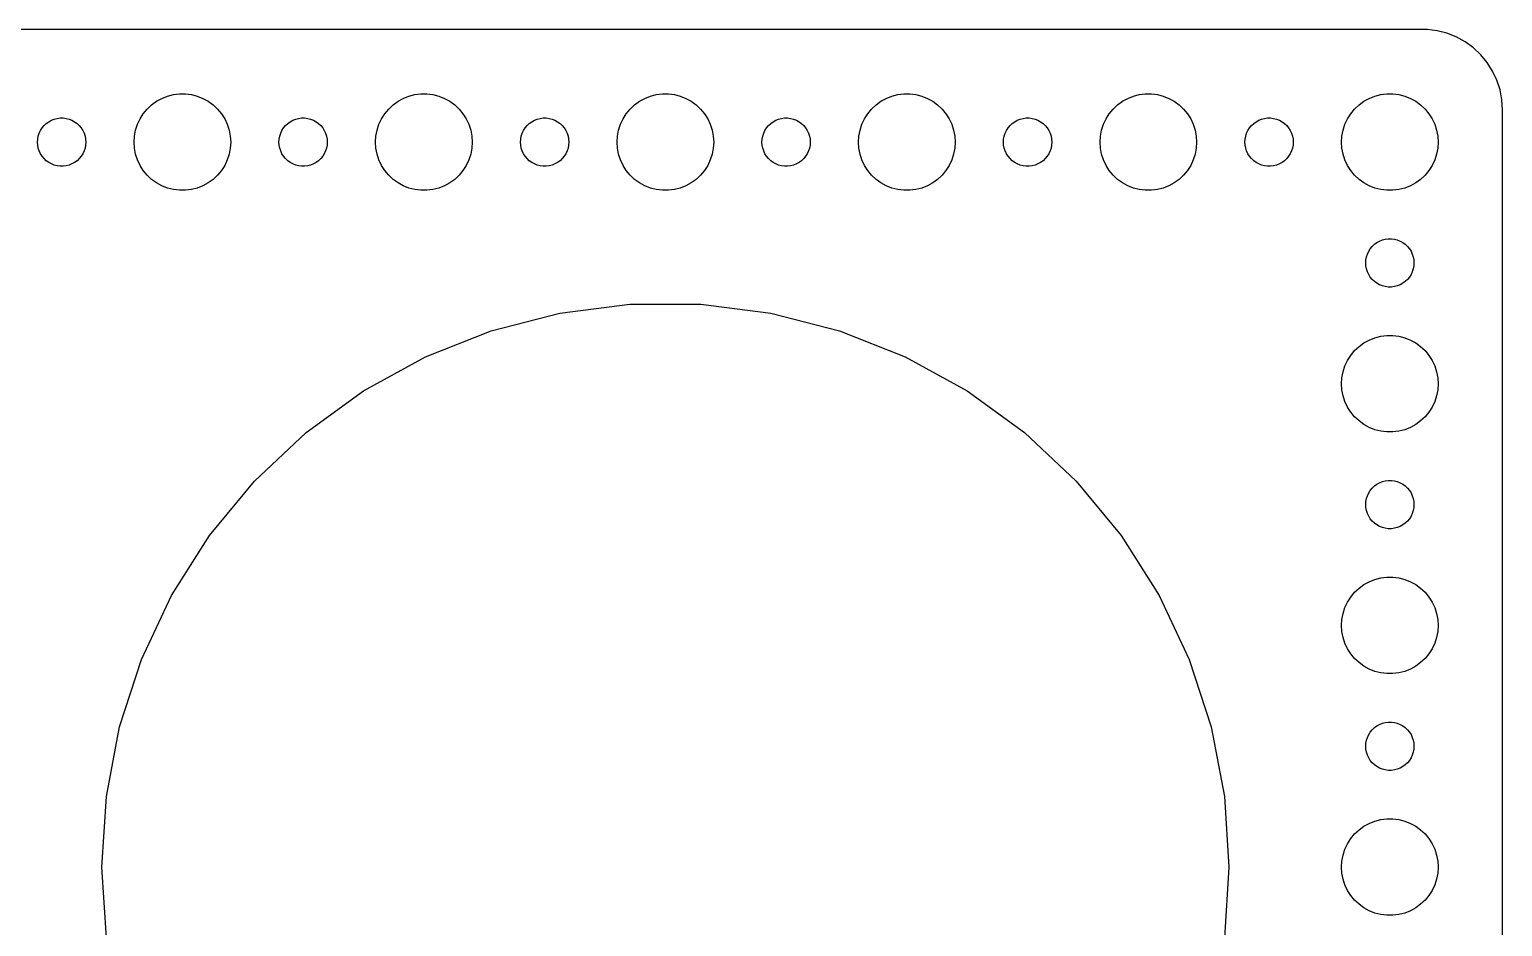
# Model space of a CAD drawing. Header units: metres. Extents: x -90 to 90, y 62 to 280.
# Drawn here: x -2 to 89.5, y 224.3 to 280 of the extents above; entities that cross this region are included whole.
import ezdxf

# ---------------------------------------------------------------- set-up
doc = ezdxf.new("R2010")
doc.units = ezdxf.units.M

msp = doc.modelspace()

# ---------------------------------------------------------------- linework, layer by layer
for p, q in [((84.8139, 279.99), (-84.8139, 279.99)), ((85.4369, 279.911), (84.8139, 279.99)), ((86.0451, 279.755), (85.4369, 279.911)), ((86.6289, 279.524), (86.0451, 279.755)), ((87.1791, 279.222), (86.6289, 279.524)), ((87.6871, 278.853), (87.1791, 279.222)), ((88.1448, 278.423), (87.6871, 278.853)), ((88.5451, 277.939), (88.1448, 278.423)), ((88.8815, 277.409), (88.5451, 277.939)), ((89.1489, 276.841), (88.8815, 277.409)), ((89.3429, 276.243), (89.1489, 276.841)), ((5.58772, 275.312), (5.89252, 275.533)), ((5.89252, 275.533), (6.22266, 275.714)), ((6.22266, 275.714), (6.57294, 275.853)), ((6.57294, 275.853), (6.93785, 275.947)), ((6.93785, 275.947), (7.31161, 275.994)), ((7.31161, 275.994), (7.68837, 275.994)), ((7.68837, 275.994), (8.06213, 275.947)), ((8.06213, 275.947), (8.42705, 275.853)), ((8.42705, 275.853), (8.77733, 275.714)), ((8.77733, 275.714), (9.10747, 275.533)), ((9.10747, 275.533), (9.41226, 275.312)), ((20.5877, 275.312), (20.8925, 275.533)), ((20.8925, 275.533), (21.2227, 275.714)), ((21.2227, 275.714), (21.5729, 275.853)), ((21.5729, 275.853), (21.9379, 275.947)), ((21.9379, 275.947), (22.3116, 275.994)), ((22.3116, 275.994), (22.6884, 275.994)), ((22.6884, 275.994), (23.0621, 275.947)), ((23.0621, 275.947), (23.427, 275.853)), ((23.427, 275.853), (23.7773, 275.714)), ((23.7773, 275.714), (24.1075, 275.533)), ((24.1075, 275.533), (24.4123, 275.312)), ((35.5877, 275.312), (35.8925, 275.533)), ((35.8925, 275.533), (36.2227, 275.714)), ((36.2227, 275.714), (36.5729, 275.853)), ((36.5729, 275.853), (36.9379, 275.947)), ((36.9379, 275.947), (37.3116, 275.994)), ((37.3116, 275.994), (37.6884, 275.994)), ((37.6884, 275.994), (38.0621, 275.947)), ((38.0621, 275.947), (38.427, 275.853)), ((38.427, 275.853), (38.7773, 275.714)), ((38.7773, 275.714), (39.1075, 275.533)), ((39.1075, 275.533), (39.4123, 275.312)), ((50.5877, 275.312), (50.8925, 275.533)), ((50.8925, 275.533), (51.2227, 275.714)), ((51.2227, 275.714), (51.5729, 275.853)), ((51.5729, 275.853), (51.9379, 275.947)), ((51.9379, 275.947), (52.3116, 275.994)), ((52.3116, 275.994), (52.6884, 275.994)), ((52.6884, 275.994), (53.0621, 275.947)), ((53.0621, 275.947), (53.427, 275.853)), ((53.427, 275.853), (53.7773, 275.714)), ((53.7773, 275.714), (54.1075, 275.533)), ((54.1075, 275.533), (54.4123, 275.312)), ((65.5877, 275.312), (65.8925, 275.533)), ((65.8925, 275.533), (66.2227, 275.714)), ((66.2227, 275.714), (66.573, 275.853)), ((66.573, 275.853), (66.9379, 275.947)), ((66.9379, 275.947), (67.3116, 275.994)), ((67.3116, 275.994), (67.6884, 275.994)), ((67.6884, 275.994), (68.0621, 275.947)), ((68.0621, 275.947), (68.427, 275.853)), ((68.427, 275.853), (68.7773, 275.714)), ((68.7773, 275.714), (69.1075, 275.533)), ((69.1075, 275.533), (69.4123, 275.312)), ((80.5877, 275.312), (80.8925, 275.533)), ((80.8925, 275.533), (81.2227, 275.714)), ((81.2227, 275.714), (81.573, 275.853)), ((81.573, 275.853), (81.9379, 275.947)), ((81.9379, 275.947), (82.3116, 275.994)), ((82.3116, 275.994), (82.6884, 275.994)), ((82.6884, 275.994), (83.0621, 275.947)), ((83.0621, 275.947), (83.427, 275.853)), ((83.427, 275.853), (83.7773, 275.714)), ((83.7773, 275.714), (84.1075, 275.533)), ((84.1075, 275.533), (84.4123, 275.312)), ((89.4606, 275.627), (89.3429, 276.243)), ((89.5, 275), (89.4606, 275.627)), ((4.87108, 274.445), (5.07294, 274.763)), ((5.07294, 274.763), (5.31308, 275.054)), ((5.31308, 275.054), (5.58772, 275.312)), ((9.41226, 275.312), (9.6869, 275.054)), ((9.6869, 275.054), (9.92705, 274.763)), ((9.92705, 274.763), (10.1289, 274.445)), ((19.8711, 274.445), (20.0729, 274.763)), ((20.0729, 274.763), (20.3131, 275.054)), ((20.3131, 275.054), (20.5877, 275.312)), ((24.4123, 275.312), (24.6869, 275.054)), ((24.6869, 275.054), (24.927, 274.763)), ((24.927, 274.763), (25.1289, 274.445)), ((34.8711, 274.445), (35.0729, 274.763)), ((35.0729, 274.763), (35.3131, 275.054)), ((35.3131, 275.054), (35.5877, 275.312)), ((39.4123, 275.312), (39.6869, 275.054)), ((39.6869, 275.054), (39.927, 274.763)), ((39.927, 274.763), (40.1289, 274.445)), ((49.8711, 274.445), (50.0729, 274.763)), ((50.0729, 274.763), (50.3131, 275.054)), ((50.3131, 275.054), (50.5877, 275.312)), ((54.4123, 275.312), (54.6869, 275.054)), ((54.6869, 275.054), (54.927, 274.763)), ((54.927, 274.763), (55.1289, 274.445)), ((64.8711, 274.445), (65.073, 274.763)), ((65.073, 274.763), (65.3131, 275.054)), ((65.3131, 275.054), (65.5877, 275.312)), ((69.4123, 275.312), (69.6869, 275.054)), ((69.6869, 275.054), (69.927, 274.763)), ((69.927, 274.763), (70.1289, 274.445)), ((79.8711, 274.445), (80.073, 274.763)), ((80.073, 274.763), (80.3131, 275.054)), ((80.3131, 275.054), (80.5877, 275.312)), ((84.4123, 275.312), (84.6869, 275.054)), ((84.6869, 275.054), (84.927, 274.763)), ((84.927, 274.763), (85.1289, 274.445)), ((89.5, 181), (89.5, 275)), ((-1.39465, 273.552), (-1.31445, 273.723)), ((-1.31445, 273.723), (-1.21352, 273.882)), ((-1.21352, 273.882), (-1.09344, 274.027)), ((-1.09344, 274.027), (-0.95613, 274.156)), ((-0.95613, 274.156), (-0.80373, 274.266)), ((-0.80373, 274.266), (-0.63866, 274.357)), ((-0.63866, 274.357), (-0.46352, 274.427)), ((-0.46352, 274.427), (-0.28107, 274.473)), ((-0.28107, 274.473), (-0.09418, 274.497)), ((-0.09418, 274.497), (0.09418, 274.497)), ((0.09418, 274.497), (0.28107, 274.473)), ((0.28107, 274.473), (0.46352, 274.427)), ((0.46352, 274.427), (0.63866, 274.357)), ((0.63866, 274.357), (0.80373, 274.266)), ((0.80373, 274.266), (0.95613, 274.156)), ((0.95613, 274.156), (1.09344, 274.027)), ((1.09344, 274.027), (1.21352, 273.882)), ((1.21352, 273.882), (1.31445, 273.723)), ((1.31445, 273.723), (1.39465, 273.552)), ((4.52365, 273.376), (4.59424, 273.746)), ((4.59424, 273.746), (4.71066, 274.104)), ((4.71066, 274.104), (4.87108, 274.445)), ((10.1289, 274.445), (10.2893, 274.104)), ((10.2893, 274.104), (10.4057, 273.746)), ((10.4057, 273.746), (10.4763, 273.376)), ((13.6053, 273.552), (13.6855, 273.723)), ((13.6855, 273.723), (13.7865, 273.882)), ((13.7865, 273.882), (13.9065, 274.027)), ((13.9065, 274.027), (14.0439, 274.156)), ((14.0439, 274.156), (14.1963, 274.266)), ((14.1963, 274.266), (14.3613, 274.357)), ((14.3613, 274.357), (14.5365, 274.427)), ((14.5365, 274.427), (14.7189, 274.473)), ((14.7189, 274.473), (14.9058, 274.497)), ((14.9058, 274.497), (15.0942, 274.497)), ((15.0942, 274.497), (15.2811, 274.473)), ((15.2811, 274.473), (15.4635, 274.427)), ((15.4635, 274.427), (15.6387, 274.357)), ((15.6387, 274.357), (15.8037, 274.266)), ((15.8037, 274.266), (15.9561, 274.156)), ((15.9561, 274.156), (16.0934, 274.027)), ((16.0934, 274.027), (16.2135, 273.882)), ((16.2135, 273.882), (16.3145, 273.723)), ((16.3145, 273.723), (16.3947, 273.552)), ((19.5237, 273.376), (19.5942, 273.746)), ((19.5942, 273.746), (19.7107, 274.104)), ((19.7107, 274.104), (19.8711, 274.445)), ((25.1289, 274.445), (25.2893, 274.104)), ((25.2893, 274.104), (25.4057, 273.746)), ((25.4057, 273.746), (25.4763, 273.376)), ((28.6053, 273.552), (28.6855, 273.723)), ((28.6855, 273.723), (28.7865, 273.882)), ((28.7865, 273.882), (28.9065, 274.027)), ((28.9065, 274.027), (29.0439, 274.156)), ((29.0439, 274.156), (29.1963, 274.266)), ((29.1963, 274.266), (29.3613, 274.357)), ((29.3613, 274.357), (29.5365, 274.427)), ((29.5365, 274.427), (29.7189, 274.473)), ((29.7189, 274.473), (29.9058, 274.497)), ((29.9058, 274.497), (30.0942, 274.497)), ((30.0942, 274.497), (30.2811, 274.473)), ((30.2811, 274.473), (30.4635, 274.427)), ((30.4635, 274.427), (30.6387, 274.357)), ((30.6387, 274.357), (30.8037, 274.266)), ((30.8037, 274.266), (30.9561, 274.156)), ((30.9561, 274.156), (31.0934, 274.027)), ((31.0934, 274.027), (31.2135, 273.882)), ((31.2135, 273.882), (31.3145, 273.723)), ((31.3145, 273.723), (31.3947, 273.552)), ((34.5237, 273.376), (34.5942, 273.746)), ((34.5942, 273.746), (34.7107, 274.104)), ((34.7107, 274.104), (34.8711, 274.445)), ((40.1289, 274.445), (40.2893, 274.104)), ((40.2893, 274.104), (40.4057, 273.746)), ((40.4057, 273.746), (40.4763, 273.376)), ((43.6053, 273.552), (43.6855, 273.723)), ((43.6855, 273.723), (43.7865, 273.882)), ((43.7865, 273.882), (43.9065, 274.027)), ((43.9065, 274.027), (44.0439, 274.156)), ((44.0439, 274.156), (44.1963, 274.266)), ((44.1963, 274.266), (44.3613, 274.357)), ((44.3613, 274.357), (44.5365, 274.427)), ((44.5365, 274.427), (44.7189, 274.473)), ((44.7189, 274.473), (44.9058, 274.497)), ((44.9058, 274.497), (45.0942, 274.497)), ((45.0942, 274.497), (45.2811, 274.473)), ((45.2811, 274.473), (45.4635, 274.427)), ((45.4635, 274.427), (45.6387, 274.357)), ((45.6387, 274.357), (45.8037, 274.266)), ((45.8037, 274.266), (45.9561, 274.156)), ((45.9561, 274.156), (46.0934, 274.027)), ((46.0934, 274.027), (46.2135, 273.882)), ((46.2135, 273.882), (46.3145, 273.723)), ((46.3145, 273.723), (46.3947, 273.552)), ((49.5237, 273.376), (49.5942, 273.746)), ((49.5942, 273.746), (49.7107, 274.104)), ((49.7107, 274.104), (49.8711, 274.445)), ((55.1289, 274.445), (55.2893, 274.104)), ((55.2893, 274.104), (55.4057, 273.746)), ((55.4057, 273.746), (55.4763, 273.376)), ((58.6053, 273.552), (58.6855, 273.723)), ((58.6855, 273.723), (58.7865, 273.882)), ((58.7865, 273.882), (58.9065, 274.027)), ((58.9065, 274.027), (59.0439, 274.156)), ((59.0439, 274.156), (59.1963, 274.266)), ((59.1963, 274.266), (59.3613, 274.357)), ((59.3613, 274.357), (59.5365, 274.427)), ((59.5365, 274.427), (59.7189, 274.473)), ((59.7189, 274.473), (59.9058, 274.497)), ((59.9058, 274.497), (60.0942, 274.497)), ((60.0942, 274.497), (60.2811, 274.473)), ((60.2811, 274.473), (60.4635, 274.427)), ((60.4635, 274.427), (60.6387, 274.357)), ((60.6387, 274.357), (60.8037, 274.266)), ((60.8037, 274.266), (60.9561, 274.156)), ((60.9561, 274.156), (61.0934, 274.027)), ((61.0934, 274.027), (61.2135, 273.882)), ((61.2135, 273.882), (61.3145, 273.723)), ((61.3145, 273.723), (61.3947, 273.552)), ((64.5237, 273.376), (64.5943, 273.746)), ((64.5943, 273.746), (64.7107, 274.104)), ((64.7107, 274.104), (64.8711, 274.445)), ((70.1289, 274.445), (70.2893, 274.104)), ((70.2893, 274.104), (70.4057, 273.746)), ((70.4057, 273.746), (70.4763, 273.376)), ((73.6053, 273.552), (73.6855, 273.723)), ((73.6855, 273.723), (73.7865, 273.882)), ((73.7865, 273.882), (73.9065, 274.027)), ((73.9065, 274.027), (74.0439, 274.156)), ((74.0439, 274.156), (74.1963, 274.266)), ((74.1963, 274.266), (74.3613, 274.357)), ((74.3613, 274.357), (74.5365, 274.427)), ((74.5365, 274.427), (74.7189, 274.473)), ((74.7189, 274.473), (74.9058, 274.497)), ((74.9058, 274.497), (75.0942, 274.497)), ((75.0942, 274.497), (75.2811, 274.473)), ((75.2811, 274.473), (75.4635, 274.427)), ((75.4635, 274.427), (75.6387, 274.357)), ((75.6387, 274.357), (75.8037, 274.266)), ((75.8037, 274.266), (75.9561, 274.156)), ((75.9561, 274.156), (76.0934, 274.027)), ((76.0934, 274.027), (76.2135, 273.882)), ((76.2135, 273.882), (76.3145, 273.723)), ((76.3145, 273.723), (76.3947, 273.552)), ((79.5237, 273.376), (79.5943, 273.746)), ((79.5943, 273.746), (79.7107, 274.104)), ((79.7107, 274.104), (79.8711, 274.445)), ((85.1289, 274.445), (85.2893, 274.104)), ((85.2893, 274.104), (85.4057, 273.746)), ((85.4057, 273.746), (85.4763, 273.376)), ((-1.5, 273), (-1.48816, 273.188)), ((-1.48816, 272.812), (-1.5, 273)), ((-1.48816, 273.188), (-1.45287, 273.373)), ((-1.45287, 272.627), (-1.48816, 272.812)), ((-1.45287, 273.373), (-1.39465, 273.552)), ((1.39465, 273.552), (1.45287, 273.373)), ((1.45287, 273.373), (1.48816, 273.188)), ((1.48816, 272.812), (1.45287, 272.627)), ((1.48816, 273.188), (1.5, 273)), ((1.5, 273), (1.48816, 272.812)), ((4.5, 273), (4.52365, 273.376)), ((4.52365, 272.624), (4.5, 273)), ((10.4763, 273.376), (10.5, 273)), ((10.5, 273), (10.4763, 272.624)), ((13.5, 273), (13.5118, 273.188)), ((13.5118, 272.812), (13.5, 273)), ((13.5118, 273.188), (13.5471, 273.373)), ((13.5471, 272.627), (13.5118, 272.812)), ((13.5471, 273.373), (13.6053, 273.552)), ((16.3947, 273.552), (16.4529, 273.373)), ((16.4529, 273.373), (16.4882, 273.188)), ((16.4882, 272.812), (16.4529, 272.627)), ((16.4882, 273.188), (16.5, 273)), ((16.5, 273), (16.4882, 272.812)), ((19.5, 273), (19.5237, 273.376)), ((19.5237, 272.624), (19.5, 273)), ((25.4763, 273.376), (25.5, 273)), ((25.5, 273), (25.4763, 272.624)), ((28.5, 273), (28.5118, 273.188)), ((28.5118, 272.812), (28.5, 273)), ((28.5118, 273.188), (28.5471, 273.373)), ((28.5471, 272.627), (28.5118, 272.812)), ((28.5471, 273.373), (28.6053, 273.552)), ((31.3947, 273.552), (31.4529, 273.373)), ((31.4529, 273.373), (31.4882, 273.188)), ((31.4882, 272.812), (31.4529, 272.627)), ((31.4882, 273.188), (31.5, 273)), ((31.5, 273), (31.4882, 272.812)), ((34.5, 273), (34.5237, 273.376)), ((34.5237, 272.624), (34.5, 273)), ((40.4763, 273.376), (40.5, 273)), ((40.5, 273), (40.4763, 272.624)), ((43.5, 273), (43.5118, 273.188)), ((43.5118, 272.812), (43.5, 273)), ((43.5118, 273.188), (43.5471, 273.373)), ((43.5471, 272.627), (43.5118, 272.812)), ((43.5471, 273.373), (43.6053, 273.552)), ((46.3947, 273.552), (46.4529, 273.373)), ((46.4529, 273.373), (46.4882, 273.188)), ((46.4882, 272.812), (46.4529, 272.627)), ((46.4882, 273.188), (46.5, 273)), ((46.5, 273), (46.4882, 272.812)), ((49.5, 273), (49.5237, 273.376)), ((49.5237, 272.624), (49.5, 273)), ((55.4763, 273.376), (55.5, 273)), ((55.5, 273), (55.4763, 272.624)), ((58.5, 273), (58.5118, 273.188)), ((58.5118, 272.812), (58.5, 273)), ((58.5118, 273.188), (58.5471, 273.373)), ((58.5471, 272.627), (58.5118, 272.812)), ((58.5471, 273.373), (58.6053, 273.552)), ((61.3947, 273.552), (61.4529, 273.373)), ((61.4529, 273.373), (61.4882, 273.188)), ((61.4882, 272.812), (61.4529, 272.627)), ((61.4882, 273.188), (61.5, 273)), ((61.5, 273), (61.4882, 272.812)), ((64.5, 273), (64.5237, 273.376)), ((64.5237, 272.624), (64.5, 273)), ((70.4763, 273.376), (70.5, 273)), ((70.5, 273), (70.4763, 272.624)), ((73.5, 273), (73.5118, 273.188)), ((73.5118, 272.812), (73.5, 273)), ((73.5118, 273.188), (73.5471, 273.373)), ((73.5471, 272.627), (73.5118, 272.812)), ((73.5471, 273.373), (73.6053, 273.552)), ((76.3947, 273.552), (76.4529, 273.373)), ((76.4529, 273.373), (76.4882, 273.188)), ((76.4882, 272.812), (76.4529, 272.627)), ((76.4882, 273.188), (76.5, 273)), ((76.5, 273), (76.4882, 272.812)), ((79.5, 273), (79.5237, 273.376)), ((79.5237, 272.624), (79.5, 273)), ((85.4763, 273.376), (85.5, 273)), ((85.5, 273), (85.4763, 272.624)), ((-1.39465, 272.448), (-1.45287, 272.627)), ((-1.31445, 272.277), (-1.39465, 272.448)), ((-1.21352, 272.118), (-1.31445, 272.277)), ((-1.09344, 271.973), (-1.21352, 272.118)), ((-0.95613, 271.844), (-1.09344, 271.973)), ((-0.80373, 271.734), (-0.95613, 271.844)), ((0.95613, 271.844), (0.80373, 271.734)), ((1.09344, 271.973), (0.95613, 271.844)), ((1.21352, 272.118), (1.09344, 271.973)), ((1.31445, 272.277), (1.21352, 272.118)), ((1.39465, 272.448), (1.31445, 272.277)), ((1.45287, 272.627), (1.39465, 272.448)), ((4.59424, 272.254), (4.52365, 272.624)), ((4.71066, 271.896), (4.59424, 272.254)), ((4.87108, 271.555), (4.71066, 271.896)), ((10.2893, 271.896), (10.1289, 271.555)), ((10.4057, 272.254), (10.2893, 271.896)), ((10.4763, 272.624), (10.4057, 272.254)), ((13.6053, 272.448), (13.5471, 272.627)), ((13.6855, 272.277), (13.6053, 272.448)), ((13.7865, 272.118), (13.6855, 272.277)), ((13.9065, 271.973), (13.7865, 272.118)), ((14.0439, 271.844), (13.9065, 271.973)), ((14.1963, 271.734), (14.0439, 271.844)), ((15.9561, 271.844), (15.8037, 271.734)), ((16.0934, 271.973), (15.9561, 271.844)), ((16.2135, 272.118), (16.0934, 271.973)), ((16.3145, 272.277), (16.2135, 272.118)), ((16.3947, 272.448), (16.3145, 272.277)), ((16.4529, 272.627), (16.3947, 272.448)), ((19.5942, 272.254), (19.5237, 272.624)), ((19.7107, 271.896), (19.5942, 272.254)), ((19.8711, 271.555), (19.7107, 271.896)), ((25.2893, 271.896), (25.1289, 271.555)), ((25.4057, 272.254), (25.2893, 271.896)), ((25.4763, 272.624), (25.4057, 272.254)), ((28.6053, 272.448), (28.5471, 272.627)), ((28.6855, 272.277), (28.6053, 272.448)), ((28.7865, 272.118), (28.6855, 272.277)), ((28.9065, 271.973), (28.7865, 272.118)), ((29.0439, 271.844), (28.9065, 271.973)), ((29.1963, 271.734), (29.0439, 271.844)), ((30.9561, 271.844), (30.8037, 271.734)), ((31.0934, 271.973), (30.9561, 271.844)), ((31.2135, 272.118), (31.0934, 271.973)), ((31.3145, 272.277), (31.2135, 272.118)), ((31.3947, 272.448), (31.3145, 272.277)), ((31.4529, 272.627), (31.3947, 272.448)), ((34.5942, 272.254), (34.5237, 272.624)), ((34.7107, 271.896), (34.5942, 272.254)), ((34.8711, 271.555), (34.7107, 271.896)), ((40.2893, 271.896), (40.1289, 271.555)), ((40.4057, 272.254), (40.2893, 271.896)), ((40.4763, 272.624), (40.4057, 272.254)), ((43.6053, 272.448), (43.5471, 272.627)), ((43.6855, 272.277), (43.6053, 272.448)), ((43.7865, 272.118), (43.6855, 272.277)), ((43.9065, 271.973), (43.7865, 272.118)), ((44.0439, 271.844), (43.9065, 271.973)), ((44.1963, 271.734), (44.0439, 271.844)), ((45.9561, 271.844), (45.8037, 271.734)), ((46.0934, 271.973), (45.9561, 271.844)), ((46.2135, 272.118), (46.0934, 271.973)), ((46.3145, 272.277), (46.2135, 272.118)), ((46.3947, 272.448), (46.3145, 272.277)), ((46.4529, 272.627), (46.3947, 272.448)), ((49.5942, 272.254), (49.5237, 272.624)), ((49.7107, 271.896), (49.5942, 272.254)), ((49.8711, 271.555), (49.7107, 271.896)), ((55.2893, 271.896), (55.1289, 271.555)), ((55.4057, 272.254), (55.2893, 271.896)), ((55.4763, 272.624), (55.4057, 272.254)), ((58.6053, 272.448), (58.5471, 272.627)), ((58.6855, 272.277), (58.6053, 272.448)), ((58.7865, 272.118), (58.6855, 272.277)), ((58.9065, 271.973), (58.7865, 272.118)), ((59.0439, 271.844), (58.9065, 271.973)), ((59.1963, 271.734), (59.0439, 271.844)), ((60.9561, 271.844), (60.8037, 271.734)), ((61.0934, 271.973), (60.9561, 271.844)), ((61.2135, 272.118), (61.0934, 271.973)), ((61.3145, 272.277), (61.2135, 272.118)), ((61.3947, 272.448), (61.3145, 272.277)), ((61.4529, 272.627), (61.3947, 272.448)), ((64.5943, 272.254), (64.5237, 272.624)), ((64.7107, 271.896), (64.5943, 272.254)), ((64.8711, 271.555), (64.7107, 271.896)), ((70.2893, 271.896), (70.1289, 271.555)), ((70.4057, 272.254), (70.2893, 271.896)), ((70.4763, 272.624), (70.4057, 272.254)), ((73.6053, 272.448), (73.5471, 272.627)), ((73.6855, 272.277), (73.6053, 272.448)), ((73.7865, 272.118), (73.6855, 272.277)), ((73.9065, 271.973), (73.7865, 272.118)), ((74.0439, 271.844), (73.9065, 271.973)), ((74.1963, 271.734), (74.0439, 271.844)), ((75.9561, 271.844), (75.8037, 271.734)), ((76.0934, 271.973), (75.9561, 271.844)), ((76.2135, 272.118), (76.0934, 271.973)), ((76.3145, 272.277), (76.2135, 272.118)), ((76.3947, 272.448), (76.3145, 272.277)), ((76.4529, 272.627), (76.3947, 272.448)), ((79.5943, 272.254), (79.5237, 272.624)), ((79.7107, 271.896), (79.5943, 272.254)), ((79.8711, 271.555), (79.7107, 271.896)), ((85.2893, 271.896), (85.1289, 271.555)), ((85.4057, 272.254), (85.2893, 271.896)), ((85.4763, 272.624), (85.4057, 272.254)), ((-0.63866, 271.643), (-0.80373, 271.734)), ((-0.46352, 271.573), (-0.63866, 271.643)), ((-0.28107, 271.527), (-0.46352, 271.573)), ((-0.09418, 271.503), (-0.28107, 271.527)), ((0.09418, 271.503), (-0.09418, 271.503)), ((0.28107, 271.527), (0.09418, 271.503)), ((0.46352, 271.573), (0.28107, 271.527)), ((0.63866, 271.643), (0.46352, 271.573)), ((0.80373, 271.734), (0.63866, 271.643)), ((5.07294, 271.237), (4.87108, 271.555)), ((5.31308, 270.946), (5.07294, 271.237)), ((5.58772, 270.688), (5.31308, 270.946)), ((9.6869, 270.946), (9.41226, 270.688)), ((9.92705, 271.237), (9.6869, 270.946)), ((10.1289, 271.555), (9.92705, 271.237)), ((14.3613, 271.643), (14.1963, 271.734)), ((14.5365, 271.573), (14.3613, 271.643)), ((14.7189, 271.527), (14.5365, 271.573)), ((14.9058, 271.503), (14.7189, 271.527)), ((15.0942, 271.503), (14.9058, 271.503)), ((15.2811, 271.527), (15.0942, 271.503)), ((15.4635, 271.573), (15.2811, 271.527)), ((15.6387, 271.643), (15.4635, 271.573)), ((15.8037, 271.734), (15.6387, 271.643)), ((20.0729, 271.237), (19.8711, 271.555)), ((20.3131, 270.946), (20.0729, 271.237)), ((20.5877, 270.688), (20.3131, 270.946)), ((24.6869, 270.946), (24.4123, 270.688)), ((24.927, 271.237), (24.6869, 270.946)), ((25.1289, 271.555), (24.927, 271.237)), ((29.3613, 271.643), (29.1963, 271.734)), ((29.5365, 271.573), (29.3613, 271.643)), ((29.7189, 271.527), (29.5365, 271.573)), ((29.9058, 271.503), (29.7189, 271.527)), ((30.0942, 271.503), (29.9058, 271.503)), ((30.2811, 271.527), (30.0942, 271.503)), ((30.4635, 271.573), (30.2811, 271.527)), ((30.6387, 271.643), (30.4635, 271.573)), ((30.8037, 271.734), (30.6387, 271.643)), ((35.0729, 271.237), (34.8711, 271.555)), ((35.3131, 270.946), (35.0729, 271.237)), ((35.5877, 270.688), (35.3131, 270.946)), ((39.6869, 270.946), (39.4123, 270.688)), ((39.927, 271.237), (39.6869, 270.946)), ((40.1289, 271.555), (39.927, 271.237)), ((44.3613, 271.643), (44.1963, 271.734)), ((44.5365, 271.573), (44.3613, 271.643)), ((44.7189, 271.527), (44.5365, 271.573)), ((44.9058, 271.503), (44.7189, 271.527)), ((45.0942, 271.503), (44.9058, 271.503)), ((45.2811, 271.527), (45.0942, 271.503)), ((45.4635, 271.573), (45.2811, 271.527)), ((45.6387, 271.643), (45.4635, 271.573)), ((45.8037, 271.734), (45.6387, 271.643)), ((50.0729, 271.237), (49.8711, 271.555)), ((50.3131, 270.946), (50.0729, 271.237)), ((50.5877, 270.688), (50.3131, 270.946)), ((54.6869, 270.946), (54.4123, 270.688)), ((54.927, 271.237), (54.6869, 270.946)), ((55.1289, 271.555), (54.927, 271.237)), ((59.3613, 271.643), (59.1963, 271.734)), ((59.5365, 271.573), (59.3613, 271.643)), ((59.7189, 271.527), (59.5365, 271.573)), ((59.9058, 271.503), (59.7189, 271.527)), ((60.0942, 271.503), (59.9058, 271.503)), ((60.2811, 271.527), (60.0942, 271.503)), ((60.4635, 271.573), (60.2811, 271.527)), ((60.6387, 271.643), (60.4635, 271.573)), ((60.8037, 271.734), (60.6387, 271.643)), ((65.073, 271.237), (64.8711, 271.555)), ((65.3131, 270.946), (65.073, 271.237)), ((65.5877, 270.688), (65.3131, 270.946)), ((69.6869, 270.946), (69.4123, 270.688)), ((69.927, 271.237), (69.6869, 270.946)), ((70.1289, 271.555), (69.927, 271.237)), ((74.3613, 271.643), (74.1963, 271.734)), ((74.5365, 271.573), (74.3613, 271.643)), ((74.7189, 271.527), (74.5365, 271.573)), ((74.9058, 271.503), (74.7189, 271.527)), ((75.0942, 271.503), (74.9058, 271.503)), ((75.2811, 271.527), (75.0942, 271.503)), ((75.4635, 271.573), (75.2811, 271.527)), ((75.6387, 271.643), (75.4635, 271.573)), ((75.8037, 271.734), (75.6387, 271.643)), ((80.073, 271.237), (79.8711, 271.555)), ((80.3131, 270.946), (80.073, 271.237)), ((80.5877, 270.688), (80.3131, 270.946)), ((84.6869, 270.946), (84.4123, 270.688)), ((84.927, 271.237), (84.6869, 270.946)), ((85.1289, 271.555), (84.927, 271.237)), ((5.89252, 270.467), (5.58772, 270.688)), ((6.22266, 270.286), (5.89252, 270.467)), ((6.57294, 270.147), (6.22266, 270.286)), ((6.93785, 270.053), (6.57294, 270.147)), ((7.31161, 270.006), (6.93785, 270.053)), ((7.68837, 270.006), (7.31161, 270.006)), ((8.06213, 270.053), (7.68837, 270.006)), ((8.42705, 270.147), (8.06213, 270.053)), ((8.77733, 270.286), (8.42705, 270.147)), ((9.10747, 270.467), (8.77733, 270.286)), ((9.41226, 270.688), (9.10747, 270.467)), ((20.8925, 270.467), (20.5877, 270.688)), ((21.2227, 270.286), (20.8925, 270.467)), ((21.5729, 270.147), (21.2227, 270.286)), ((21.9379, 270.053), (21.5729, 270.147)), ((22.3116, 270.006), (21.9379, 270.053)), ((22.6884, 270.006), (22.3116, 270.006)), ((23.0621, 270.053), (22.6884, 270.006)), ((23.427, 270.147), (23.0621, 270.053)), ((23.7773, 270.286), (23.427, 270.147)), ((24.1075, 270.467), (23.7773, 270.286)), ((24.4123, 270.688), (24.1075, 270.467)), ((35.8925, 270.467), (35.5877, 270.688)), ((36.2227, 270.286), (35.8925, 270.467)), ((36.5729, 270.147), (36.2227, 270.286)), ((36.9379, 270.053), (36.5729, 270.147)), ((37.3116, 270.006), (36.9379, 270.053)), ((37.6884, 270.006), (37.3116, 270.006)), ((38.0621, 270.053), (37.6884, 270.006)), ((38.427, 270.147), (38.0621, 270.053)), ((38.7773, 270.286), (38.427, 270.147)), ((39.1075, 270.467), (38.7773, 270.286)), ((39.4123, 270.688), (39.1075, 270.467)), ((50.8925, 270.467), (50.5877, 270.688)), ((51.2227, 270.286), (50.8925, 270.467)), ((51.5729, 270.147), (51.2227, 270.286)), ((51.9379, 270.053), (51.5729, 270.147)), ((52.3116, 270.006), (51.9379, 270.053)), ((52.6884, 270.006), (52.3116, 270.006)), ((53.0621, 270.053), (52.6884, 270.006)), ((53.427, 270.147), (53.0621, 270.053)), ((53.7773, 270.286), (53.427, 270.147)), ((54.1075, 270.467), (53.7773, 270.286)), ((54.4123, 270.688), (54.1075, 270.467)), ((65.8925, 270.467), (65.5877, 270.688)), ((66.2227, 270.286), (65.8925, 270.467)), ((66.573, 270.147), (66.2227, 270.286)), ((66.9379, 270.053), (66.573, 270.147)), ((67.3116, 270.006), (66.9379, 270.053)), ((67.6884, 270.006), (67.3116, 270.006)), ((68.0621, 270.053), (67.6884, 270.006)), ((68.427, 270.147), (68.0621, 270.053)), ((68.7773, 270.286), (68.427, 270.147)), ((69.1075, 270.467), (68.7773, 270.286)), ((69.4123, 270.688), (69.1075, 270.467)), ((80.8925, 270.467), (80.5877, 270.688)), ((81.2227, 270.286), (80.8925, 270.467)), ((81.573, 270.147), (81.2227, 270.286)), ((81.9379, 270.053), (81.573, 270.147)), ((82.3116, 270.006), (81.9379, 270.053)), ((82.6884, 270.006), (82.3116, 270.006)), ((83.0621, 270.053), (82.6884, 270.006)), ((83.427, 270.147), (83.0621, 270.053)), ((83.7773, 270.286), (83.427, 270.147)), ((84.1075, 270.467), (83.7773, 270.286)), ((84.4123, 270.688), (84.1075, 270.467)), ((81.1855, 266.223), (81.2865, 266.382)), ((81.2865, 266.382), (81.4065, 266.527)), ((81.4065, 266.527), (81.5439, 266.656)), ((81.5439, 266.656), (81.6963, 266.766)), ((81.6963, 266.766), (81.8613, 266.857)), ((81.8613, 266.857), (82.0365, 266.927)), ((82.0365, 266.927), (82.2189, 266.973)), ((82.2189, 266.973), (82.4058, 266.997)), ((82.4058, 266.997), (82.5942, 266.997)), ((82.5942, 266.997), (82.7811, 266.973)), ((82.7811, 266.973), (82.9635, 266.927)), ((82.9635, 266.927), (83.1387, 266.857)), ((83.1387, 266.857), (83.3037, 266.766)), ((83.3037, 266.766), (83.4561, 266.656)), ((83.4561, 266.656), (83.5934, 266.527)), ((83.5934, 266.527), (83.7135, 266.382)), ((83.7135, 266.382), (83.8145, 266.223)), ((81, 265.5), (81.0118, 265.688)), ((81.0118, 265.312), (81, 265.5)), ((81.0118, 265.688), (81.0471, 265.873)), ((81.0471, 265.873), (81.1053, 266.052)), ((81.1053, 266.052), (81.1855, 266.223)), ((83.8145, 266.223), (83.8947, 266.052)), ((83.8947, 266.052), (83.9529, 265.873)), ((83.9529, 265.873), (83.9882, 265.688)), ((83.9882, 265.688), (84, 265.5)), ((84, 265.5), (83.9882, 265.312)), ((81.0471, 265.127), (81.0118, 265.312)), ((81.1053, 264.948), (81.0471, 265.127)), ((81.1855, 264.777), (81.1053, 264.948)), ((81.2865, 264.618), (81.1855, 264.777)), ((81.4065, 264.473), (81.2865, 264.618)), ((81.5439, 264.344), (81.4065, 264.473)), ((83.5934, 264.473), (83.4561, 264.344)), ((83.7135, 264.618), (83.5934, 264.473)), ((83.8145, 264.777), (83.7135, 264.618)), ((83.8947, 264.948), (83.8145, 264.777)), ((83.9529, 265.127), (83.8947, 264.948)), ((83.9882, 265.312), (83.9529, 265.127)), ((81.6963, 264.234), (81.5439, 264.344)), ((81.8613, 264.143), (81.6963, 264.234)), ((82.0365, 264.073), (81.8613, 264.143)), ((82.2189, 264.027), (82.0365, 264.073)), ((82.4058, 264.003), (82.2189, 264.027)), ((82.5942, 264.003), (82.4058, 264.003)), ((82.7811, 264.027), (82.5942, 264.003)), ((82.9635, 264.073), (82.7811, 264.027)), ((83.1387, 264.143), (82.9635, 264.073)), ((83.3037, 264.234), (83.1387, 264.143)), ((83.4561, 264.344), (83.3037, 264.234)), ((30.9417, 262.38), (35.3023, 262.931)), ((35.3023, 262.931), (39.6977, 262.931)), ((39.6977, 262.931), (44.0583, 262.38)), ((26.6844, 261.287), (30.9417, 262.38)), ((44.0583, 262.38), (48.3156, 261.287)), ((22.5977, 259.669), (26.6844, 261.287)), ((48.3156, 261.287), (52.4023, 259.669)), ((81.2227, 260.714), (81.573, 260.853)), ((81.573, 260.853), (81.9379, 260.947)), ((81.9379, 260.947), (82.3116, 260.994)), ((82.3116, 260.994), (82.6884, 260.994)), ((82.6884, 260.994), (83.0621, 260.947)), ((83.0621, 260.947), (83.427, 260.853)), ((83.427, 260.853), (83.7773, 260.714)), ((80.073, 259.763), (80.3131, 260.054)), ((80.3131, 260.054), (80.5877, 260.312)), ((80.5877, 260.312), (80.8925, 260.533)), ((80.8925, 260.533), (81.2227, 260.714)), ((83.7773, 260.714), (84.1075, 260.533)), ((84.1075, 260.533), (84.4123, 260.312)), ((84.4123, 260.312), (84.6869, 260.054)), ((84.6869, 260.054), (84.927, 259.763)), ((18.746, 257.551), (22.5977, 259.669)), ((52.4023, 259.669), (56.2539, 257.551)), ((79.5943, 258.746), (79.7107, 259.104)), ((79.7107, 259.104), (79.8711, 259.445)), ((79.8711, 259.445), (80.073, 259.763)), ((84.927, 259.763), (85.1289, 259.445)), ((85.1289, 259.445), (85.2893, 259.104)), ((85.2893, 259.104), (85.4057, 258.746)), ((79.5, 258), (79.5237, 258.376)), ((79.5237, 258.376), (79.5943, 258.746)), ((85.4057, 258.746), (85.4763, 258.376)), ((85.4763, 258.376), (85.5, 258)), ((15.1902, 254.968), (18.746, 257.551)), ((56.2539, 257.551), (59.8098, 254.968)), ((79.5237, 257.624), (79.5, 258)), ((79.5943, 257.254), (79.5237, 257.624)), ((79.7107, 256.896), (79.5943, 257.254)), ((85.4057, 257.254), (85.2893, 256.896)), ((85.4763, 257.624), (85.4057, 257.254)), ((85.5, 258), (85.4763, 257.624)), ((79.8711, 256.555), (79.7107, 256.896)), ((80.073, 256.237), (79.8711, 256.555)), ((80.3131, 255.946), (80.073, 256.237)), ((84.927, 256.237), (84.6869, 255.946)), ((85.1289, 256.555), (84.927, 256.237)), ((85.2893, 256.896), (85.1289, 256.555)), ((80.5877, 255.688), (80.3131, 255.946)), ((80.8925, 255.467), (80.5877, 255.688)), ((81.2227, 255.286), (80.8925, 255.467)), ((81.573, 255.147), (81.2227, 255.286)), ((83.7773, 255.286), (83.427, 255.147)), ((84.1075, 255.467), (83.7773, 255.286)), ((84.4123, 255.688), (84.1075, 255.467)), ((84.6869, 255.946), (84.4123, 255.688)), ((11.9861, 251.959), (15.1902, 254.968)), ((59.8098, 254.968), (63.0139, 251.959)), ((81.9379, 255.053), (81.573, 255.147)), ((82.3116, 255.006), (81.9379, 255.053)), ((82.6884, 255.006), (82.3116, 255.006)), ((83.0621, 255.053), (82.6884, 255.006)), ((83.427, 255.147), (83.0621, 255.053)), ((9.1844, 248.572), (11.9861, 251.959)), ((63.0139, 251.959), (65.8156, 248.572)), ((81.4065, 251.527), (81.5439, 251.656)), ((81.5439, 251.656), (81.6963, 251.766)), ((81.6963, 251.766), (81.8613, 251.857)), ((81.8613, 251.857), (82.0365, 251.927)), ((82.0365, 251.927), (82.2189, 251.973)), ((82.2189, 251.973), (82.4058, 251.997)), ((82.4058, 251.997), (82.5942, 251.997)), ((82.5942, 251.997), (82.7811, 251.973)), ((82.7811, 251.973), (82.9635, 251.927)), ((82.9635, 251.927), (83.1387, 251.857)), ((83.1387, 251.857), (83.3037, 251.766)), ((83.3037, 251.766), (83.4561, 251.656)), ((83.4561, 251.656), (83.5934, 251.527)), ((81.0118, 250.688), (81.0471, 250.873)), ((81.0471, 250.873), (81.1053, 251.052)), ((81.1053, 251.052), (81.1855, 251.223)), ((81.1855, 251.223), (81.2865, 251.382)), ((81.2865, 251.382), (81.4065, 251.527)), ((83.5934, 251.527), (83.7135, 251.382)), ((83.7135, 251.382), (83.8145, 251.223)), ((83.8145, 251.223), (83.8947, 251.052)), ((83.8947, 251.052), (83.9529, 250.873)), ((83.9529, 250.873), (83.9882, 250.688)), ((81, 250.5), (81.0118, 250.688)), ((81.0118, 250.312), (81, 250.5)), ((81.0471, 250.127), (81.0118, 250.312)), ((81.1053, 249.948), (81.0471, 250.127)), ((81.1855, 249.777), (81.1053, 249.948)), ((83.8947, 249.948), (83.8145, 249.777)), ((83.9529, 250.127), (83.8947, 249.948)), ((83.9882, 250.312), (83.9529, 250.127)), ((83.9882, 250.688), (84, 250.5)), ((84, 250.5), (83.9882, 250.312)), ((81.2865, 249.618), (81.1855, 249.777)), ((81.4065, 249.473), (81.2865, 249.618)), ((81.5439, 249.344), (81.4065, 249.473)), ((81.6963, 249.234), (81.5439, 249.344)), ((81.8613, 249.143), (81.6963, 249.234)), ((82.0365, 249.073), (81.8613, 249.143)), ((82.2189, 249.027), (82.0365, 249.073)), ((82.4058, 249.003), (82.2189, 249.027)), ((82.5942, 249.003), (82.4058, 249.003)), ((82.7811, 249.027), (82.5942, 249.003)), ((82.9635, 249.073), (82.7811, 249.027)), ((83.1387, 249.143), (82.9635, 249.073)), ((83.3037, 249.234), (83.1387, 249.143)), ((83.4561, 249.344), (83.3037, 249.234)), ((83.5934, 249.473), (83.4561, 249.344)), ((83.7135, 249.618), (83.5934, 249.473)), ((83.8145, 249.777), (83.7135, 249.618)), ((6.82925, 244.861), (9.1844, 248.572)), ((65.8156, 248.572), (68.1707, 244.861)), ((80.3131, 245.054), (80.5877, 245.312)), ((80.5877, 245.312), (80.8925, 245.533)), ((80.8925, 245.533), (81.2227, 245.714)), ((81.2227, 245.714), (81.573, 245.853)), ((81.573, 245.853), (81.9379, 245.947)), ((81.9379, 245.947), (82.3116, 245.994)), ((82.3116, 245.994), (82.6884, 245.994)), ((82.6884, 245.994), (83.0621, 245.947)), ((83.0621, 245.947), (83.427, 245.853)), ((83.427, 245.853), (83.7773, 245.714)), ((83.7773, 245.714), (84.1075, 245.533)), ((84.1075, 245.533), (84.4123, 245.312)), ((84.4123, 245.312), (84.6869, 245.054)), ((4.95781, 240.884), (6.82925, 244.861)), ((68.1707, 244.861), (70.0422, 240.884)), ((79.7107, 244.104), (79.8711, 244.445)), ((79.8711, 244.445), (80.073, 244.763)), ((80.073, 244.763), (80.3131, 245.054)), ((84.6869, 245.054), (84.927, 244.763)), ((84.927, 244.763), (85.1289, 244.445)), ((85.1289, 244.445), (85.2893, 244.104)), ((79.5237, 243.376), (79.5943, 243.746)), ((79.5943, 243.746), (79.7107, 244.104)), ((85.2893, 244.104), (85.4057, 243.746)), ((85.4057, 243.746), (85.4763, 243.376)), ((79.5, 243), (79.5237, 243.376)), ((79.5237, 242.624), (79.5, 243)), ((79.5943, 242.254), (79.5237, 242.624)), ((85.4763, 242.624), (85.4057, 242.254)), ((85.4763, 243.376), (85.5, 243)), ((85.5, 243), (85.4763, 242.624)), ((79.7107, 241.896), (79.5943, 242.254)), ((79.8711, 241.555), (79.7107, 241.896)), ((85.2893, 241.896), (85.1289, 241.555)), ((85.4057, 242.254), (85.2893, 241.896)), ((3.59958, 236.704), (4.95781, 240.884)), ((70.0422, 240.884), (71.4004, 236.704)), ((80.073, 241.237), (79.8711, 241.555)), ((80.3131, 240.946), (80.073, 241.237)), ((80.5877, 240.688), (80.3131, 240.946)), ((80.8925, 240.467), (80.5877, 240.688)), ((84.4123, 240.688), (84.1075, 240.467)), ((84.6869, 240.946), (84.4123, 240.688)), ((84.927, 241.237), (84.6869, 240.946)), ((85.1289, 241.555), (84.927, 241.237)), ((81.2227, 240.286), (80.8925, 240.467)), ((81.573, 240.147), (81.2227, 240.286)), ((81.9379, 240.053), (81.573, 240.147)), ((82.3116, 240.006), (81.9379, 240.053)), ((82.6884, 240.006), (82.3116, 240.006)), ((83.0621, 240.053), (82.6884, 240.006)), ((83.427, 240.147), (83.0621, 240.053)), ((83.7773, 240.286), (83.427, 240.147)), ((84.1075, 240.467), (83.7773, 240.286)), ((82.2189, 236.973), (82.4058, 236.997)), ((82.4058, 236.997), (82.5942, 236.997)), ((82.5942, 236.997), (82.7811, 236.973)), ((2.77597, 232.387), (3.59958, 236.704)), ((71.4004, 236.704), (72.224, 232.387)), ((81.1053, 236.052), (81.1855, 236.223)), ((81.1855, 236.223), (81.2865, 236.382)), ((81.2865, 236.382), (81.4065, 236.527)), ((81.4065, 236.527), (81.5439, 236.656)), ((81.5439, 236.656), (81.6963, 236.766)), ((81.6963, 236.766), (81.8613, 236.857)), ((81.8613, 236.857), (82.0365, 236.927)), ((82.0365, 236.927), (82.2189, 236.973)), ((82.7811, 236.973), (82.9635, 236.927)), ((82.9635, 236.927), (83.1387, 236.857)), ((83.1387, 236.857), (83.3037, 236.766)), ((83.3037, 236.766), (83.4561, 236.656)), ((83.4561, 236.656), (83.5934, 236.527)), ((83.5934, 236.527), (83.7135, 236.382)), ((83.7135, 236.382), (83.8145, 236.223)), ((83.8145, 236.223), (83.8947, 236.052)), ((81, 235.5), (81.0118, 235.688)), ((81.0118, 235.312), (81, 235.5)), ((81.0118, 235.688), (81.0471, 235.873)), ((81.0471, 235.127), (81.0118, 235.312)), ((81.0471, 235.873), (81.1053, 236.052)), ((83.8947, 236.052), (83.9529, 235.873)), ((83.9529, 235.873), (83.9882, 235.688)), ((83.9882, 235.312), (83.9529, 235.127)), ((83.9882, 235.688), (84, 235.5)), ((84, 235.5), (83.9882, 235.312)), ((81.1053, 234.948), (81.0471, 235.127)), ((81.1855, 234.777), (81.1053, 234.948)), ((81.2865, 234.618), (81.1855, 234.777)), ((81.4065, 234.473), (81.2865, 234.618)), ((81.5439, 234.344), (81.4065, 234.473)), ((81.6963, 234.234), (81.5439, 234.344)), ((83.4561, 234.344), (83.3037, 234.234)), ((83.5934, 234.473), (83.4561, 234.344)), ((83.7135, 234.618), (83.5934, 234.473)), ((83.8145, 234.777), (83.7135, 234.618)), ((83.8947, 234.948), (83.8145, 234.777)), ((83.9529, 235.127), (83.8947, 234.948)), ((81.8613, 234.143), (81.6963, 234.234)), ((82.0365, 234.073), (81.8613, 234.143)), ((82.2189, 234.027), (82.0365, 234.073)), ((82.4058, 234.003), (82.2189, 234.027)), ((82.5942, 234.003), (82.4058, 234.003)), ((82.7811, 234.027), (82.5942, 234.003)), ((82.9635, 234.073), (82.7811, 234.027)), ((83.1387, 234.143), (82.9635, 234.073)), ((83.3037, 234.234), (83.1387, 234.143)), ((2.5, 228), (2.77597, 232.387)), ((72.224, 232.387), (72.5, 228)), ((80.8925, 230.533), (81.2227, 230.714)), ((81.2227, 230.714), (81.573, 230.853)), ((81.573, 230.853), (81.9379, 230.947)), ((81.9379, 230.947), (82.3116, 230.994)), ((82.3116, 230.994), (82.6884, 230.994)), ((82.6884, 230.994), (83.0621, 230.947)), ((83.0621, 230.947), (83.427, 230.853)), ((83.427, 230.853), (83.7773, 230.714)), ((83.7773, 230.714), (84.1075, 230.533)), ((79.8711, 229.445), (80.073, 229.763)), ((80.073, 229.763), (80.3131, 230.054)), ((80.3131, 230.054), (80.5877, 230.312)), ((80.5877, 230.312), (80.8925, 230.533)), ((84.1075, 230.533), (84.4123, 230.312)), ((84.4123, 230.312), (84.6869, 230.054)), ((84.6869, 230.054), (84.927, 229.763)), ((84.927, 229.763), (85.1289, 229.445)), ((79.5943, 228.746), (79.7107, 229.104)), ((79.7107, 229.104), (79.8711, 229.445)), ((85.1289, 229.445), (85.2893, 229.104)), ((85.2893, 229.104), (85.4057, 228.746)), ((2.77597, 223.613), (2.5, 228)), ((72.5, 228), (72.224, 223.613)), ((79.5, 228), (79.5237, 228.376)), ((79.5237, 227.624), (79.5, 228)), ((79.5237, 228.376), (79.5943, 228.746)), ((85.4057, 228.746), (85.4763, 228.376)), ((85.4763, 228.376), (85.5, 228)), ((85.5, 228), (85.4763, 227.624)), ((79.5943, 227.254), (79.5237, 227.624)), ((79.7107, 226.896), (79.5943, 227.254)), ((85.4057, 227.254), (85.2893, 226.896)), ((85.4763, 227.624), (85.4057, 227.254)), ((79.8711, 226.555), (79.7107, 226.896)), ((80.073, 226.237), (79.8711, 226.555)), ((80.3131, 225.946), (80.073, 226.237)), ((84.927, 226.237), (84.6869, 225.946)), ((85.1289, 226.555), (84.927, 226.237)), ((85.2893, 226.896), (85.1289, 226.555)), ((80.5877, 225.688), (80.3131, 225.946)), ((80.8925, 225.467), (80.5877, 225.688)), ((81.2227, 225.286), (80.8925, 225.467)), ((81.573, 225.147), (81.2227, 225.286)), ((81.9379, 225.053), (81.573, 225.147)), ((83.427, 225.147), (83.0621, 225.053)), ((83.7773, 225.286), (83.427, 225.147)), ((84.1075, 225.467), (83.7773, 225.286)), ((84.4123, 225.688), (84.1075, 225.467)), ((84.6869, 225.946), (84.4123, 225.688)), ((82.3116, 225.006), (81.9379, 225.053)), ((82.6884, 225.006), (82.3116, 225.006)), ((83.0621, 225.053), (82.6884, 225.006))]:
    msp.add_line(p, q)

doc.saveas('drawing.dxf')
